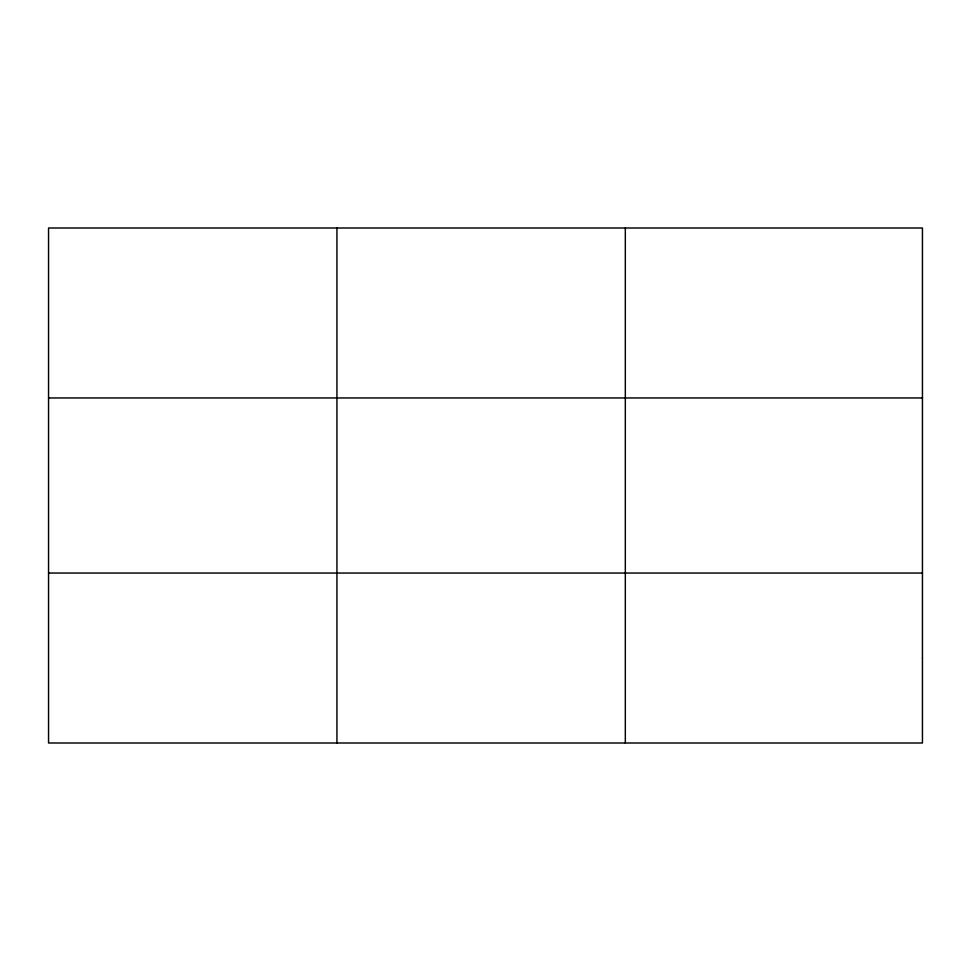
<?xml version="1.0" encoding="UTF-8"?>
<svg xmlns="http://www.w3.org/2000/svg" width="971" height="971" viewBox="0 0 971 971"><rect width="100%" height="100%" fill="white"/><g stroke="black" fill="none" stroke-linecap="round" stroke-linejoin="round"><path stroke-width="1.46" d="M336.937 228.003L336.937 742.997M625.324 228.003L625.324 742.997M48.55 397.952L922.45 397.952M48.55 573.048L922.45 573.048M922.45 658.022L922.45 742.997L48.55 742.997L48.55 228.003L922.45 228.003L922.45 658.022"/></g></svg>
